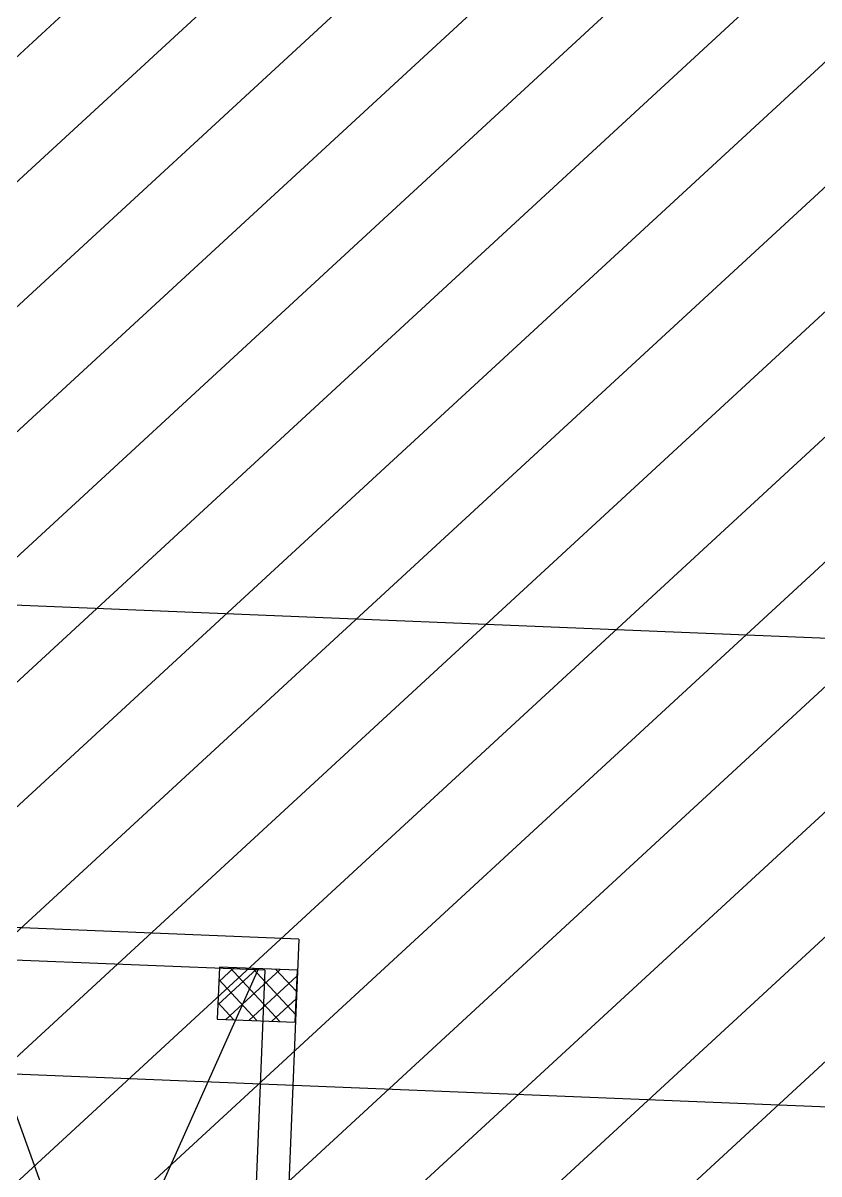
# Model space of a CAD drawing. Extents: x -678889171 to 586587, y -792238163 to 335485.
# Drawn here: x -678822760 to -678816640, y -792117444 to -792108600 of the extents above; entities that cross this region are included whole.
import ezdxf
from ezdxf.enums import TextEntityAlignment as Align

# ---------------------------------------------------------------- set-up
doc = ezdxf.new("R2010")
doc.units = 0
doc.header["$MEASUREMENT"] = 0
for name, color, linetype in [('A-FLOR-PATT', 252, 'Continuous'), ('A-SITE-PATT', 252, 'Continuous'), ('A-WALL', 252, 'Continuous')]:
    doc.layers.add(name, color=color, linetype=linetype)
doc.layers.add('BASEMENT3 LAYOUT$0$HATCH6', color=252, linetype='Continuous', lineweight=15)
doc.styles.add('Ground floor Towers$0$$Bas01-Rname$0$EN-SC', font='swissc.ttf')
doc.styles.add('Ground floor Towers$0$$Bas01-Rname$0$EN-SCL', font='swisscl.ttf')
doc.styles.add('Ground floor Towers$0$04-Ground Floor$0$V2-lower ground$0$LEVEL  FOR LICENSE LOWER GR$0$$LG- LEVEL$0$AR-SR', font='sarb.shx')

# ---------------------------------------------------------------- blocks, each defined once
blk = doc.blocks.new('A$C61C61320')
at = {"layer": 'BASEMENT3 LAYOUT$0$HATCH6'}
h = blk.add_hatch(dxfattribs=at)
h.set_pattern_fill('JIS_WOOD', color=256, scale=1000, style=0)
h.set_pattern_definition([(45, (-845711.5632553247, -470537.5133829243), (-499.9999991609842, 499.9999991609843), [])])
h.paths.add_polyline_path([(-57054.4839232408, -202715.6827627594), (-61988.72938809986, -237934.2497828866), (-80426.45722685638, -233625.2072105513), (-117920.8563015934, -232159.4412755717), (-127624.8318891085, -221284.5855308848), (-127624.8318891085, -154987.425217584), (-104462.5924733605, -154589.848100547), (-93882.62928564264, -154028.8445178776), (-93529.7361727003, -176713.0896850609), (-93352.28011348587, -178273.3977080029), (-93352.28011348587, -194674.8746110406), (-91405.28890382661, -196764.3988851835), (-82930.71560722869, -197602.72102616), (-65142.08317814791, -199622.3395659931), (-55832.26724016038, -200866.3395951205)])
blk = doc.blocks.new('GR')
at = {"layer": 'A-FLOR-PATT'}
for p, q in [((-47245.00000000003, 70225.00000000001), (16455, 70225)), ((-19381.52076313212, 67749.10995262698, -0.0001720402301561553), (-22431.49025391946, 67749.10995262602, 2.977420589757556e-05)), ((-19381.52076313212, 67749.10995262698, -0.0001625069805338018), (-19381.48836844418, 61743.89841903614, 9.529690962980908e-06)), ((-19631.48921358316, 67499.10995262688, -0.0001554999854057079), (-21981.52036387718, 67499.10995262626)), ((-19631.48921358432, 61743.14773175647, 9.52925052672977e-06), (-21981.49055443972, 67499.10995262626, -1.972470484743003e-09)), ((-19682.24588131986, 67509.37344517128), (-21981.48931374715, 61743.14773175641)), ((-19691.92592972575, 67509.37344517116), (-19982.24588131998, 67219.05349357706)), ((-19868.70262502239, 67509.37344517116), (-19982.24588131998, 67395.83018887369)), ((-19382.24588131986, 67509.37344517128), (-19982.24588131986, 67509.37344517128)), ((-19982.24588131986, 67509.37344517128), (-19982.24588131986, 67109.37344517128)), ((-19515.14923442912, 67509.37344517116), (-19915.14923442923, 67109.37344517105)), ((-19500.65950403025, 67109.3734451712), (-19900.65950403037, 67509.37344517131)), ((-19382.24588131998, 67167.73651775756), (-19723.88280873373, 67509.37344517131)), ((-19631.48921358315, 67499.10995262688, 9.529250526729661e-06), (-19631.48921358432, 61743.14773175646, 9.529250526730015e-06)), ((-19382.24588131992, 67344.51321305413), (-19547.1061134371, 67509.37344517131)), ((-19382.24588131986, 67109.37344517128), (-19382.24588131986, 67509.37344517128)), ((-19677.43619932688, 67109.3734451712), (-19982.24588131992, 67414.18312716423)), ((-19382.24588131998, 67465.50010298379), (-19738.3725391326, 67109.37344517116)), ((-19854.21289462352, 67109.3734451712), (-19982.24588131992, 67237.4064318676)), ((-19382.24588131998, 67288.72340768715), (-19561.59584383585, 67109.37344517116)), ((-19982.24588131986, 67109.37344517128), (-19382.24588131986, 67109.37344517128)), ((-19382.24588131998, 67111.94671239052), (-19384.81914853922, 67109.37344517116)), ((-50315, 66625), (42755, 66625))]:
    blk.add_line(p, q, dxfattribs=at)
at = {"layer": 'A-FLOR-PATT', "style": 'Ground floor Towers$0$04-Ground Floor$0$V2-lower ground$0$LEVEL  FOR LICENSE LOWER GR$0$$LG- LEVEL$0$AR-SR', "flags": 12}
for tag, p in [('L', (30296.07288644527, 72859.53473235783)), ('P', (30237.50458115668, 72203.99769414036))]:
    blk.add_attdef(tag, text='', height=500, dxfattribs=at).set_placement(p, align=Align.RIGHT)
at = {"layer": 'A-FLOR-PATT'}
for tag, p, height, style in [('N', (85492.25876324323, 56633.4995742733), 250, 'Ground floor Towers$0$$Bas01-Rname$0$EN-SC'), ('N', (89389.48149106537, 56633.4995742733), 250, 'Ground floor Towers$0$$Bas01-Rname$0$EN-SC'), ('N', (94597.61363499537, 56633.4995742733), 250, 'Ground floor Towers$0$$Bas01-Rname$0$EN-SC'), ('AN', (85922.66280553787, 56313.08159666645), 200, 'Ground floor Towers$0$$Bas01-Rname$0$EN-SCL'), ('AN', (89819.88553336001, 56313.08159666645), 200, 'Ground floor Towers$0$$Bas01-Rname$0$EN-SCL'), ('AN', (95028.01767729002, 56313.08159666645), 200, 'Ground floor Towers$0$$Bas01-Rname$0$EN-SCL'), ('SN', (85299.47460008037, 56025.08594095582), 200, 'Ground floor Towers$0$$Bas01-Rname$0$EN-SCL'), ('F', (85927.04975899268, 56008.67972904726), 200, 'Ground floor Towers$0$$Bas01-Rname$0$EN-SCL'), ('SN', (89196.69732790251, 56025.08594095582), 200, 'Ground floor Towers$0$$Bas01-Rname$0$EN-SCL'), ('F', (89824.27248681482, 56008.67972904726), 200, 'Ground floor Towers$0$$Bas01-Rname$0$EN-SCL'), ('SN', (94404.82947183252, 56025.08594095582), 200, 'Ground floor Towers$0$$Bas01-Rname$0$EN-SCL'), ('F', (95032.40463074483, 56008.67972904726), 200, 'Ground floor Towers$0$$Bas01-Rname$0$EN-SCL')]:
    blk.add_attdef(tag, p, '', height=height, dxfattribs=dict(at, style=style))
at = {"layer": 'A-FLOR-PATT', "style": 'Ground floor Towers$0$$Bas01-Rname$0$EN-SCL', "width": 0.8}
for p in [(85305.16036184286, 56295.1433535593), (89202.383089665, 56295.1433535593), (94410.51523359501, 56295.1433535593)]:
    blk.add_attdef('FN', p, '', height=250, dxfattribs=at)

msp = doc.modelspace()

# ---------------------------------------------------------------- block references
at = {"layer": 'A-SITE-PATT', "rotation": 357.6731745000001}
msp.add_blockref('A$C61C61320', (-678706236.4347705, -791940527.995869, -212772), dxfattribs=at)

# ---------------------------------------------------------------- next in the draw order: block references
at = {"layer": 'A-WALL', "rotation": 357.6731745000001}
msp.add_blockref('GR', (-678804025.0995113, -792184118.4910543, -212772), dxfattribs=at)

doc.saveas('drawing.dxf')
